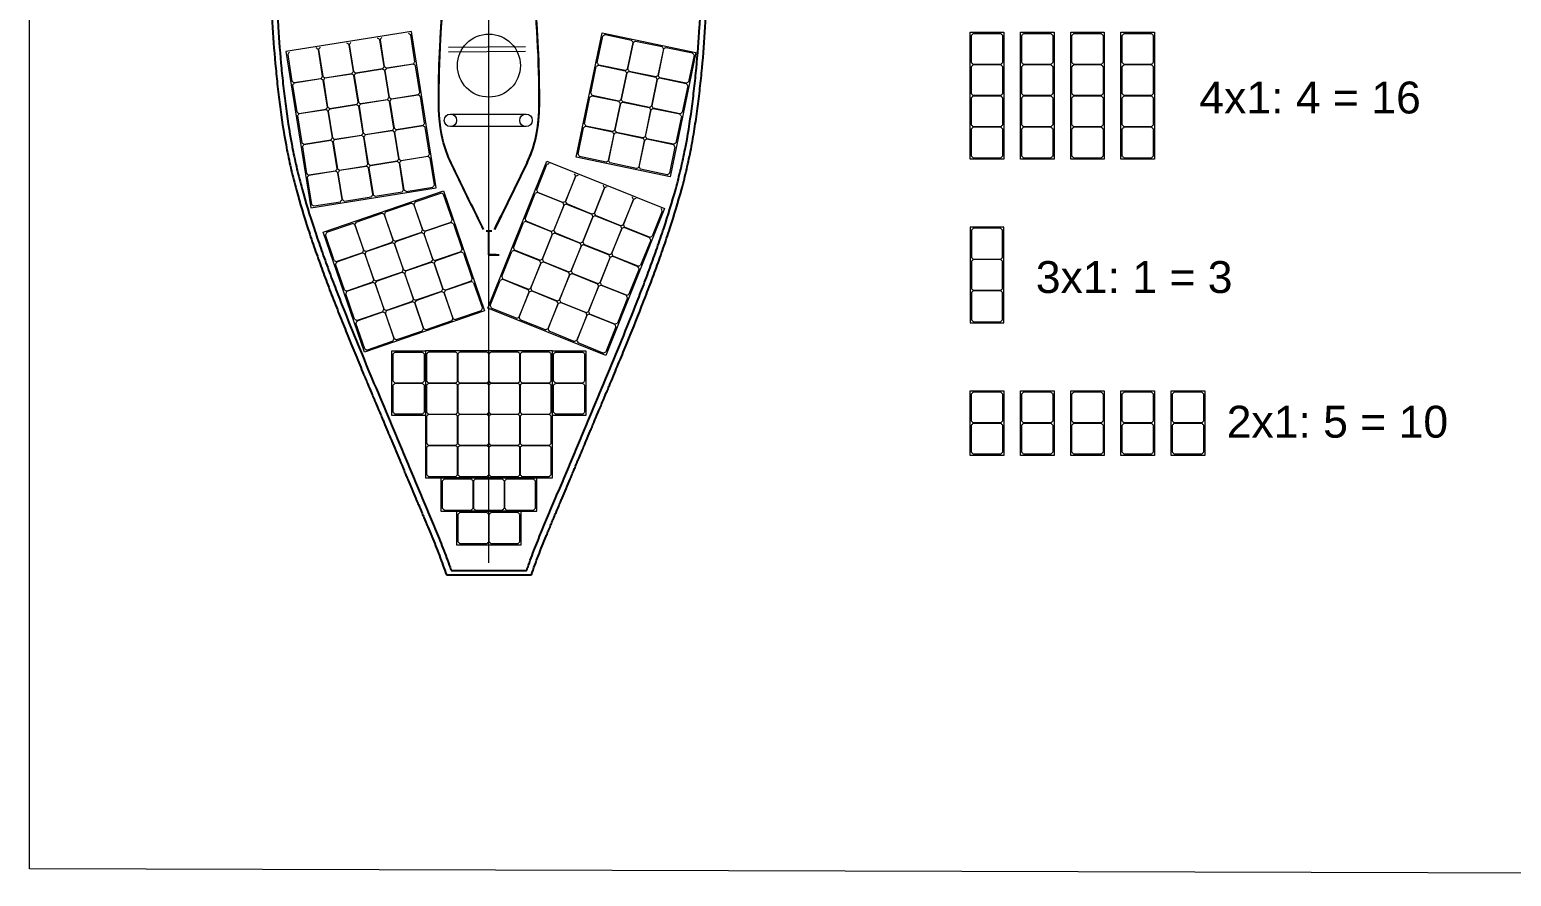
# Model space of a CAD drawing. Header units: inches. Extents: x 9 to 10811, y 5 to 7512.
# Drawn here: x 9 to 5981, y 5 to 3416 of the extents above; entities that cross this region are included whole.
import ezdxf

# ---------------------------------------------------------------- set-up
doc = ezdxf.new("R2010")
doc.units = ezdxf.units.IN
doc.header["$MEASUREMENT"] = 0
doc.layers.add('Cells', color=7, linetype='Continuous')
doc.layers.add('smallPanels', color=40, linetype='Continuous')
doc.layers.add('cockpit', color=1, linetype='Continuous', lineweight=20)
doc.styles.get("Standard").update_dxf_attribs({"font": 'arial.ttf'})

# ---------------------------------------------------------------- blocks, each defined once
blk = doc.blocks.new('*U4')
at = {"layer": 'cockpit', "color": 3, "lineweight": 0}
blk.add_lwpolyline([(-67.5, 255.9), (67.5, 255.9), (67.5, -255.9), (-67.5, -255.9)], close=True, dxfattribs=at)
for points in [[(54.6, 250.9, -0.033627), (62.5, 243), (62.5, 133.8, -0.033627), (54.6, 125.9), (-54.6, 125.9, -0.033627), (-62.5, 133.8), (-62.5, 243, -0.033627), (-54.6, 250.9)], [(54.6, 125.3, -0.033627), (62.5, 117.4), (62.5, 8.2, -0.033627), (54.6, 0.3), (-54.6, 0.3, -0.033627), (-62.5, 8.2), (-62.5, 117.4, -0.033627), (-54.6, 125.3)], [(54.6, -0.3, -0.033627), (62.5, -8.2), (62.5, -117.4, -0.033627), (54.6, -125.3), (-54.6, -125.3, -0.033627), (-62.5, -117.4), (-62.5, -8.2, -0.033627), (-54.6, -0.3)], [(54.6, -125.9, -0.033627), (62.5, -133.8), (62.5, -243, -0.033627), (54.6, -250.9), (-54.6, -250.9, -0.033627), (-62.5, -243), (-62.5, -133.8, -0.033627), (-54.6, -125.9)]]:
    blk.add_lwpolyline(points, format="xyb", close=True, dxfattribs=at)
blk = doc.blocks.new('*U5')
at = {"layer": 'Cells', "color": 0, "linetype": 'ByBlock', "lineweight": -2, "transparency": 16777216}
for p in [(0, 0), (202.5, 0), (405, 0), (607.5, 0)]:
    blk.add_blockref('*U4', p, dxfattribs=at)
blk = doc.blocks.new('*U6')
at = {"layer": 'cockpit', "color": 6, "lineweight": 0}
blk.add_lwpolyline([(67.5, -130.3), (-67.5, -130.3), (-67.5, 130.3), (67.5, 130.3)], close=True, dxfattribs=at)
for points in [[(-54.6, 0.3, -0.033627), (-62.5, 8.2), (-62.5, 117.4, -0.033627), (-54.6, 125.3), (54.6, 125.3, -0.033627), (62.5, 117.4), (62.5, 8.2, -0.033627), (54.6, 0.3)], [(-54.6, -125.3, -0.033627), (-62.5, -117.4), (-62.5, -8.2, -0.033627), (-54.6, -0.3), (54.6, -0.3, -0.033627), (62.5, -8.2), (62.5, -117.4, -0.033627), (54.6, -125.3)]]:
    blk.add_lwpolyline(points, format="xyb", close=True, dxfattribs=at)
blk = doc.blocks.new('*U7')
at = {"layer": 'Cells', "color": 0, "linetype": 'ByBlock', "lineweight": -2, "transparency": 16777216}
for p in [(0, 0), (202.5, 0), (405, 0), (607.5, 0), (810, 0)]:
    blk.add_blockref('*U6', p, dxfattribs=at)

msp = doc.modelspace()

# ---------------------------------------------------------------- linework, layer by layer
at = {"color": 1, "linetype": 'Continuous', "lineweight": 25}
for p, q in [((2014.6, 2881), (1882.7, 2611.2)), ((1871.4, 2604.1), (1848.9, 2604.1)), ((1688.7, 1219.6), (2031.6, 1219.6)), ((1708, 1237.8), (2012.2, 1237.8))]:
    msp.add_line(p, q, dxfattribs=at)
for p, q in [((1860.1, 2509.1), (1860.1, 2604.1)), ((1889.5, 2509.1), (1860.1, 2509.1)), ((1860.1, 2509.1), (1901, 2509.1))]:
    msp.add_line(p, q)
for major_axis, ratio, start_param, end_param in [((0, 1016.4), 0.2, 4.712389, 7.853982), ((0, -355.7), 0.571429, 0.863032, 1.570796)]:
    msp.add_ellipse((1860.1, 3112.3), major_axis=major_axis, ratio=ratio, start_param=start_param, end_param=end_param, dxfattribs=at)
for points, knots in [([(1838.3, 2611.6), (1809.2, 2671), (1780.2, 2730.4), (1722.1, 2849.2), (1690, 2907.6), (1658.4, 3035.9), (1657.2, 3104.8), (1658.8, 3240.1), (1660.9, 3307.7), (1671.8, 3510.4), (1684.3, 3645.5), (1719.1, 3845.6), (1733.2, 3912.1), (1764.5, 4008.7), (1776.5, 4040.7), (1801.6, 4084.7), (1811.1, 4098.9), (1836.1, 4122), (1853.3, 4130), (1886.3, 4122), (1899.4, 4109.4), (1920.3, 4082.8), (1928.6, 4068), (1950.8, 4023), (1962, 3991.1), (1991.1, 3894.9), (2004.3, 3829.7), (2037.2, 3632.9), (2049.3, 3499.8), (2059.6, 3299.9), (2061.6, 3233.2), (2063.1, 3099.8), (2061.5, 3032.1), (2028.8, 2903.6), (1996.8, 2846.4), (1939.4, 2729), (1910.7, 2670.3), (1882, 2611.6)], [0, 0, 0, 0, 0.0625, 0.0625, 0.125, 0.125, 0.1875, 0.1875, 0.25, 0.25, 0.375, 0.375, 0.4375, 0.4375, 0.46875, 0.46875, 0.484375, 0.484375, 0.5, 0.5, 0.515625, 0.515625, 0.53125, 0.53125, 0.5625, 0.5625, 0.625, 0.625, 0.75, 0.75, 0.8125, 0.8125, 0.875, 0.875, 0.9375, 0.9375, 1, 1, 1, 1]), ([(981, 3759.9), (980.2, 3703.4), (980.3, 3648.6), (982.7, 3536.4), (984.9, 3480.1), (991.4, 3370.7), (995.8, 3313.9), (1003.7, 3232), (1006.4, 3205.7), (1011.4, 3162.3), (1013, 3148.3), (1016.4, 3120.8), (1018, 3108.8), (1027.5, 3037.6), (1035.6, 2986.1), (1051.7, 2903.9), (1057.6, 2876.6), (1069.8, 2824.5), (1077.1, 2796.1), (1098, 2718.8), (1115.1, 2663), (1140.3, 2585.7), (1149.6, 2558.1), (1162.9, 2519.8), (1167.5, 2506.8), (1176.8, 2480.6), (1182.1, 2466.1), (1195.4, 2429.6), (1209.4, 2391.8), (1224.6, 2352.1), (1235, 2325.2), (1240.9, 2310.2), (1250.7, 2285.2), (1255.7, 2272.5), (1265.9, 2246.6), (1271.6, 2232.4), (1281.5, 2207.8), (1286.6, 2195.2), (1297.1, 2169.4), (1303, 2154.8), (1312.9, 2130.6), (1318.1, 2118.2), (1328.7, 2092.5), (1334.9, 2077.3), (1344.7, 2053.9), (1352.3, 2035.5), (1360.6, 2015.8), (1366.2, 2002.5), (1369.7, 1993.9), (1376.4, 1978.1), (1383.7, 1960.6), (1393.6, 1937.2), (1398.1, 1926.5), (1401.1, 1919.3), (1403.4, 1913.7), (1407.4, 1904.3), (1413.5, 1889.8), (1423.9, 1865.2), (1428.5, 1854.3), (1432.2, 1845.3), (1434.6, 1839.8), (1435.1, 1838.6), (1442.6, 1820.7), (1447.6, 1808.8), (1455.3, 1790.6), (1457.9, 1784.3), (1463.3, 1771.5), (1466.6, 1763.7), (1473.4, 1747.3), (1479.6, 1732.6), (1490.3, 1707), (1494.8, 1696.2), (1507.1, 1666.7), (1515.8, 1646), (1523.5, 1627.6), (1528.5, 1615.8), (1530.4, 1611.2), (1538.6, 1591.5), (1544.1, 1578.6), (1554.9, 1553), (1560.8, 1539), (1566.6, 1525.3), (1568.5, 1520.8), (1570.6, 1515.9), (1572.1, 1512.5), (1573.5, 1509.1), (1573.8, 1508.5), (1574.5, 1506.7), (1577.2, 1500.3), (1580, 1493.8), (1585.1, 1481.8), (1589.7, 1471), (1593.5, 1462), (1595.8, 1456.5), (1596.4, 1455), (1609.8, 1423.4), (1618.9, 1401.8), (1640.9, 1347.9), (1650.2, 1324.7), (1665.7, 1284.2), (1670, 1272.5), (1679.9, 1245.1), (1684.5, 1232.1), (1688.7, 1219.6)], [0, 0, 0, 0, 0.0625, 0.0625, 0.125, 0.125, 0.1875, 0.1875, 0.21875, 0.21875, 0.234375, 0.234375, 0.25, 0.25, 0.3125, 0.3125, 0.34375, 0.34375, 0.375, 0.375, 0.4375, 0.4375, 0.46875, 0.46875, 0.484375, 0.484375, 0.5, 0.5, 0.53125, 0.546875, 0.546875, 0.5625, 0.5625, 0.578125, 0.578125, 0.59375, 0.59375, 0.609375, 0.609375, 0.625, 0.625, 0.640625, 0.640625, 0.65625, 0.65625, 0.671875, 0.679687, 0.679687, 0.6875, 0.6875, 0.703125, 0.710937, 0.714844, 0.714844, 0.71875, 0.71875, 0.734375, 0.734375, 0.742187, 0.746094, 0.746094, 0.75, 0.75, 0.765625, 0.765625, 0.773437, 0.773437, 0.78125, 0.78125, 0.796875, 0.796875, 0.8125, 0.8125, 0.828125, 0.835937, 0.835937, 0.84375, 0.84375, 0.859375, 0.859375, 0.875, 0.875, 0.878906, 0.880859, 0.880859, 0.882812, 0.882812, 0.886719, 0.886719, 0.890625, 0.890625, 0.898437, 0.902344, 0.902344, 0.90625, 0.90625, 0.9375, 0.9375, 0.96875, 0.96875, 0.984375, 0.984375, 1, 1, 1, 1]), ([(1003.7, 3759.6), (1002.9, 3703.7), (1003.1, 3648), (1004.8, 3564.7), (1005.7, 3537), (1007.9, 3481.7), (1009.3, 3454.1), (1014.2, 3371.3), (1018.5, 3316.3), (1026.5, 3234.1), (1029.4, 3206.8), (1034.1, 3165.8), (1035.7, 3152.1), (1039.1, 3124.9), (1040.8, 3111.2), (1050, 3043.2), (1058.6, 2988.9), (1071.8, 2921.5), (1074.6, 2908.1), (1080.4, 2881.2), (1083.5, 2867.8), (1093, 2827.7), (1099.8, 2801), (1121.7, 2721.1), (1138, 2668.2), (1164.1, 2589.1), (1173, 2562.7), (1191.4, 2510.2), (1200.8, 2483.9), (1215.2, 2444.6), (1220.1, 2431.5), (1229.9, 2405.3), (1234.9, 2392.2), (1249.8, 2353.1), (1259.9, 2327), (1290.6, 2249.1), (1311.5, 2197.4), (1354, 2094.1), (1375.4, 2042.7), (1418.6, 1939.9), (1440.3, 1888.5), (1467.3, 1824.4), (1472.7, 1811.5), (1483.5, 1785.9), (1488.9, 1773), (1505, 1734.5), (1515.7, 1708.8), (1537.2, 1657.5), (1547.9, 1631.8), (1569.5, 1580.5), (1580.3, 1554.9), (1601.9, 1503.7), (1612.8, 1478.1), (1634.4, 1426.9), (1645.1, 1401.3), (1660.8, 1362.7), (1666, 1349.8), (1676.2, 1324), (1681.2, 1311), (1691.1, 1285.1), (1695.9, 1272.1), (1702.9, 1252.5), (1705.2, 1245.9), (1707.7, 1238.8), (1707.9, 1238.3), (1708, 1237.8)], [0, 0, 0, 0, 0.0625, 0.0625, 0.09375, 0.09375, 0.125, 0.125, 0.1875, 0.1875, 0.21875, 0.21875, 0.234375, 0.234375, 0.25, 0.25, 0.3125, 0.3125, 0.328125, 0.328125, 0.34375, 0.34375, 0.375, 0.375, 0.4375, 0.4375, 0.46875, 0.46875, 0.5, 0.5, 0.515625, 0.515625, 0.53125, 0.53125, 0.5625, 0.5625, 0.625, 0.625, 0.6875, 0.6875, 0.75, 0.75, 0.765625, 0.765625, 0.78125, 0.78125, 0.8125, 0.8125, 0.84375, 0.84375, 0.875, 0.875, 0.90625, 0.90625, 0.9375, 0.9375, 0.953125, 0.953125, 0.96875, 0.96875, 0.984375, 0.984375, 0.9921875, 0.9921875, 0.9928172, 0.9928172, 0.9928172, 0.9928172]), ([(2012.2, 1237.8), (2012.4, 1238.3), (2012.6, 1238.8), (2015, 1245.9), (2017.3, 1252.5), (2024.4, 1272.1), (2029.2, 1285.1), (2039, 1311), (2044.1, 1324), (2054.3, 1349.8), (2059.4, 1362.7), (2075.1, 1401.3), (2085.8, 1426.9), (2107.4, 1478.1), (2118.3, 1503.7), (2140, 1554.9), (2150.8, 1580.5), (2172.3, 1631.8), (2183.1, 1657.5), (2204.5, 1708.8), (2215.2, 1734.5), (2231.4, 1773), (2236.8, 1785.9), (2247.5, 1811.5), (2252.9, 1824.4), (2280, 1888.5), (2301.6, 1939.9), (2344.8, 2042.7), (2366.3, 2094.1), (2408.7, 2197.4), (2429.6, 2249.1), (2460.3, 2327), (2470.4, 2353.1), (2485.4, 2392.2), (2490.3, 2405.3), (2500.1, 2431.5), (2505, 2444.6), (2519.4, 2483.9), (2528.9, 2510.2), (2547.2, 2562.7), (2556.2, 2589.1), (2582.2, 2668.2), (2598.5, 2721.1), (2620.4, 2801), (2627.3, 2827.7), (2636.8, 2867.8), (2639.8, 2881.2), (2645.7, 2908.1), (2648.4, 2921.5), (2661.7, 2988.9), (2670.3, 3043.2), (2679.4, 3111.2), (2681.2, 3124.9), (2684.6, 3152.1), (2686.2, 3165.8), (2690.9, 3206.8), (2693.8, 3234.1), (2701.7, 3316.3), (2706.1, 3371.3), (2711, 3454.1), (2712.4, 3481.7), (2714.6, 3537), (2715.4, 3564.7), (2717.2, 3648), (2717.3, 3703.7), (2716.5, 3759.6)], [0.0071828, 0.0071828, 0.0071828, 0.0071828, 0.0078125, 0.0078125, 0.015625, 0.015625, 0.03125, 0.03125, 0.046875, 0.046875, 0.0625, 0.0625, 0.09375, 0.09375, 0.125, 0.125, 0.15625, 0.15625, 0.1875, 0.1875, 0.21875, 0.21875, 0.234375, 0.234375, 0.25, 0.25, 0.3125, 0.3125, 0.375, 0.375, 0.4375, 0.4375, 0.46875, 0.46875, 0.484375, 0.484375, 0.5, 0.5, 0.53125, 0.53125, 0.5625, 0.5625, 0.625, 0.625, 0.65625, 0.65625, 0.671875, 0.671875, 0.6875, 0.6875, 0.75, 0.75, 0.765625, 0.765625, 0.78125, 0.78125, 0.8125, 0.8125, 0.875, 0.875, 0.90625, 0.90625, 0.9375, 0.9375, 1, 1, 1, 1]), ([(2031.6, 1219.6), (2039.9, 1244.6), (2050.4, 1273.2), (2069.3, 1322.6), (2080.7, 1351.1), (2093, 1381.3), (2095.6, 1387.5), (2100.9, 1400.3), (2104, 1408), (2108.9, 1419.5), (2111.4, 1425.6), (2116.8, 1438.4), (2120.2, 1446.4), (2123.8, 1455), (2125.1, 1458.1), (2127.8, 1464.5), (2129.7, 1468.9), (2132.8, 1476.3), (2135.3, 1482.1), (2142.4, 1498.9), (2145.6, 1506.3), (2151, 1519.1), (2152.5, 1522.7), (2160.4, 1541.3), (2165.8, 1554), (2176.6, 1579.6), (2182.6, 1594), (2190.1, 1611.7), (2192.6, 1617.8), (2198, 1630.6), (2201.5, 1638.9), (2206, 1649.6), (2209.7, 1658.5), (2214.6, 1670.2), (2216.8, 1675.5), (2218.3, 1679.1), (2218.6, 1679.8), (2224.8, 1694.7), (2230.5, 1708.4), (2234.2, 1717.2), (2235.2, 1719.5), (2235.7, 1720.7), (2235.2, 1719.5), (2239, 1728.6), (2241.9, 1735.5), (2247.3, 1748.3), (2249.3, 1753.1), (2257.7, 1773.2), (2263.5, 1787), (2270.6, 1804), (2274.4, 1813.1), (2278.6, 1823), (2281.4, 1829.8), (2283.5, 1834.6), (2288.2, 1845.7), (2293.3, 1857.9), (2304.3, 1884.1), (2309.1, 1895.5), (2312.8, 1904.3), (2315, 1909.5), (2315.3, 1910.1), (2323.2, 1928.9), (2332, 1949.8), (2339.8, 1968.3), (2344.7, 1980), (2346.4, 1984), (2355.1, 2004.9), (2360.8, 2018.4), (2371.5, 2044.1), (2375.8, 2054.5), (2387.2, 2081.8), (2392.7, 2095.1), (2403.3, 2120.9), (2407.9, 2132), (2435.5, 2199.5), (2454.9, 2247.6), (2486.2, 2327.7), (2495.9, 2352.9), (2516.3, 2406.6), (2525.3, 2430.8), (2544.9, 2484.6), (2553.8, 2509.7), (2572.5, 2563.5), (2580.8, 2588.2), (2607.6, 2670.5), (2622.6, 2719.9), (2644.8, 2802.1), (2651.2, 2827.7), (2663.9, 2881.9), (2669.7, 2909.4), (2679.8, 2961.5), (2684.8, 2990.6), (2691.1, 3029.6), (2693.1, 3042.9), (2697, 3070), (2699.1, 3085.2), (2704.3, 3123.9), (2707.8, 3152.4), (2714, 3207.5), (2716.8, 3234.2), (2724.8, 3317.6), (2729, 3371.9), (2738.7, 3537.1), (2740.9, 3647.1), (2739.2, 3759.9)], [0, 0, 0, 0, 0.03125, 0.03125, 0.0625, 0.0625, 0.070312, 0.070312, 0.078125, 0.078125, 0.085937, 0.085937, 0.09375, 0.09375, 0.097656, 0.097656, 0.101562, 0.101562, 0.109375, 0.109375, 0.117187, 0.117187, 0.125, 0.125, 0.140625, 0.140625, 0.15625, 0.15625, 0.164062, 0.164062, 0.171875, 0.171875, 0.179687, 0.183594, 0.185547, 0.185547, 0.1875, 0.1875, 0.195312, 0.199219, 0.201172, 0.201172, 0.203125, 0.203125, 0.210937, 0.210937, 0.21875, 0.21875, 0.234375, 0.234375, 0.242187, 0.246094, 0.246094, 0.25, 0.25, 0.265625, 0.265625, 0.273437, 0.277344, 0.277344, 0.28125, 0.28125, 0.296875, 0.304687, 0.304687, 0.3125, 0.3125, 0.328125, 0.328125, 0.34375, 0.34375, 0.359375, 0.359375, 0.375, 0.375, 0.4375, 0.4375, 0.46875, 0.46875, 0.5, 0.5, 0.53125, 0.53125, 0.5625, 0.5625, 0.625, 0.625, 0.65625, 0.65625, 0.6875, 0.6875, 0.71875, 0.71875, 0.734375, 0.734375, 0.75, 0.75, 0.78125, 0.78125, 0.8125, 0.8125, 0.875, 0.875, 1, 1, 1, 1]), ([(1871.4, 2604.9), (1867.6, 2604.9), (1863.9, 2604.9), (1860.1, 2604.9), (1856.4, 2604.9), (1852.6, 2604.9), (1848.9, 2604.9)], [0, 0, 0, 0, 0.01121682, 0.01121682, 0.01121682, 0.02243363, 0.02243363, 0.02243363, 0.02243363])]:
    msp.add_open_spline(points, degree=3, knots=knots, dxfattribs=at)
at = {"layer": 'Cells', "color": 3, "lineweight": 0}
msp.add_line((1860.1, 1268.2), (1860.1, 6268.2), dxfattribs=at)
at = {"layer": 'Cells', "color": 1, "lineweight": 0}
for p, q in [((1697.1, 3346.5), (2007.9, 3348.5)), ((1697.3, 3327.5), (2008, 3329.5)), ((1705, 3075.9), (2009.8, 3075.9)), ((2009.8, 3025.9), (1705, 3025.9))]:
    msp.add_line(p, q, dxfattribs=at)
at = {"layer": 'Cells', "color": 3, "lineweight": 0}
msp.add_lwpolyline([(9.1, 7512.2), (10810.5, 7482.2), (10810.5, 5.1), (9.1, 35.2)], close=True, dxfattribs=at)
at = {"layer": 'Cells', "color": 1, "lineweight": 0}
for centre, radius in [((1860.1, 3271.5), 127), ((1705, 3050.9), 25), ((2009.8, 3050.9), 25)]:
    msp.add_circle(centre, radius, dxfattribs=at)
at = {"layer": 'cockpit', "color": 40, "lineweight": 0, "true_color": 0xf8d731}
msp.add_lwpolyline([(3935.3, 2621.1), (3800.3, 2621.1), (3800.3, 2234.9), (3935.3, 2234.9)], close=True, dxfattribs=at)
for points in [[(3813.2, 2616.1, 0.033627), (3805.3, 2608.2), (3805.3, 2499, 0.033627), (3813.2, 2491.1), (3922.4, 2491.1, 0.033627), (3930.3, 2499), (3930.3, 2608.2, 0.033627), (3922.4, 2616.1)], [(3813.2, 2490.5, 0.033627), (3805.3, 2482.6), (3805.3, 2373.4, 0.033627), (3813.2, 2365.5), (3922.4, 2365.5, 0.033627), (3930.3, 2373.4), (3930.3, 2482.6, 0.033627), (3922.4, 2490.5)], [(3813.2, 2364.9, 0.033627), (3805.3, 2357), (3805.3, 2247.8, 0.033627), (3813.2, 2239.9), (3922.4, 2239.9, 0.033627), (3930.3, 2247.8), (3930.3, 2357, 0.033627), (3922.4, 2364.9)]]:
    msp.add_lwpolyline(points, format="xyb", close=True, dxfattribs=at)
at = {"layer": 'cockpit', "color": 6, "lineweight": 0}
for points in [[(1604.2, 1862), (1469.2, 1862), (1469.2, 2122.6), (1604.2, 2122.6)], [(2251, 1862), (2116, 1862), (2116, 2122.6), (2251, 2122.6)], [(1990.4, 1340.8), (1990.4, 1475.8), (1729.8, 1475.8), (1729.8, 1340.8)]]:
    msp.add_lwpolyline(points, close=True, dxfattribs=at)
for points in [[(1482.1, 1992.6, -0.033627), (1474.2, 2000.4), (1474.2, 2109.7, -0.033627), (1482.1, 2117.6), (1591.3, 2117.6, -0.033627), (1599.2, 2109.7), (1599.2, 2000.4, -0.033627), (1591.3, 1992.6)], [(2128.9, 1992.6, -0.033627), (2121, 2000.4), (2121, 2109.7, -0.033627), (2128.9, 2117.6), (2238.1, 2117.6, -0.033627), (2246, 2109.7), (2246, 2000.4, -0.033627), (2238.1, 1992.6)], [(1482.1, 1867, -0.033627), (1474.2, 1874.8), (1474.2, 1984.1, -0.033627), (1482.1, 1992), (1591.3, 1992, -0.033627), (1599.2, 1984.1), (1599.2, 1874.8, -0.033627), (1591.3, 1867)], [(2128.9, 1867, -0.033627), (2121, 1874.8), (2121, 1984.1, -0.033627), (2128.9, 1992), (2238.1, 1992, -0.033627), (2246, 1984.1), (2246, 1874.8, -0.033627), (2238.1, 1867)], [(1859.8, 1462.9, 0.033627), (1851.9, 1470.8), (1742.7, 1470.8, 0.033627), (1734.8, 1462.9), (1734.8, 1353.6, 0.033627), (1742.7, 1345.8), (1851.9, 1345.8, 0.033627), (1859.8, 1353.6)], [(1985.4, 1462.9, 0.033627), (1977.5, 1470.8), (1868.3, 1470.8, 0.033627), (1860.4, 1462.9), (1860.4, 1353.6, 0.033627), (1868.3, 1345.8), (1977.5, 1345.8, 0.033627), (1985.4, 1353.6)]]:
    msp.add_lwpolyline(points, format="xyb", close=True, dxfattribs=at)
at = {"layer": 'cockpit', "color": 2, "lineweight": 0}
msp.add_lwpolyline([(2053.2, 1475.8), (2053.2, 1610.8), (1667, 1610.8), (1667, 1475.8)], close=True, dxfattribs=at)
for points in [[(1797, 1597.9, 0.033627), (1789.1, 1605.8), (1679.9, 1605.8, 0.033627), (1672, 1597.9), (1672, 1488.6, 0.033627), (1679.9, 1480.8), (1789.1, 1480.8, 0.033627), (1797, 1488.6)], [(1922.6, 1597.9, 0.033627), (1914.7, 1605.8), (1805.5, 1605.8, 0.033627), (1797.6, 1597.9), (1797.6, 1488.6, 0.033627), (1805.5, 1480.8), (1914.7, 1480.8, 0.033627), (1922.6, 1488.6)], [(2048.2, 1597.9, 0.033627), (2040.3, 1605.8), (1931.1, 1605.8, 0.033627), (1923.2, 1597.9), (1923.2, 1488.6, 0.033627), (1931.1, 1480.8), (2040.3, 1480.8, 0.033627), (2048.2, 1488.6)]]:
    msp.add_lwpolyline(points, format="xyb", close=True, dxfattribs=at)
at = {"layer": 'smallPanels', "color": 5, "lineweight": 0}
for p, q in [((1313.9, 3248), (1296.8, 3355.9)), ((1297.4, 3356), (1314.5, 3248.1)), ((1437.9, 3267.7), (1420.8, 3375.6)), ((1421.4, 3375.7), (1438.5, 3267.8)), ((1562, 3287.3), (1544.9, 3395.2)), ((1049.3, 3316.7), (1066.3, 3208.9)), ((1189.8, 3228.4), (1172.7, 3336.3)), ((1173.3, 3336.4), (1190.4, 3228.5)), ((1199.4, 3221.9), (1307.3, 3239)), ((1307.4, 3238.4), (1199.5, 3221.3)), ((1333.5, 3124), (1316.4, 3231.9)), ((1317, 3232), (1334.1, 3124.1)), ((1323.5, 3241.6), (1431.4, 3258.7)), ((1431.5, 3258.1), (1323.6, 3241)), ((1457.6, 3143.6), (1440.5, 3251.5)), ((1441.1, 3251.6), (1458.1, 3143.7)), ((1447.5, 3261.2), (1555.4, 3278.3)), ((1555.5, 3277.7), (1447.6, 3260.6)), ((1581.6, 3163.3), (1564.5, 3271.1)), ((1068.9, 3192.7), (1086, 3084.8)), ((1075.4, 3202.3), (1183.2, 3219.4)), ((1183.3, 3218.8), (1075.5, 3201.7)), ((1209.4, 3104.3), (1192.4, 3212.2)), ((1193, 3212.3), (1210, 3104.4)), ((1219.1, 3097.9), (1326.9, 3115)), ((1327, 3114.4), (1219.1, 3097.3)), ((1353.1, 2999.9), (1336.1, 3107.8)), ((1336.6, 3107.9), (1353.7, 3000)), ((1343.1, 3117.5), (1451, 3134.6)), ((1451.1, 3134), (1343.2, 3116.9)), ((1477.2, 3019.6), (1460.1, 3127.5)), ((1460.7, 3127.5), (1477.8, 3019.7)), ((1467.2, 3137.2), (1575.1, 3154.2)), ((1575.1, 3153.6), (1467.3, 3136.6)), ((1601.2, 3039.2), (1584.2, 3147.1)), ((1088.5, 3068.6), (1105.6, 2960.7)), ((1095, 3078.2), (1202.9, 3095.3)), ((1203, 3094.7), (1095.1, 3077.7)), ((1229.1, 2980.3), (1212, 3088.2)), ((1212.6, 3088.3), (1229.7, 2980.4)), ((1238.7, 2973.8), (1346.6, 2990.9)), ((1346.7, 2990.3), (1238.8, 2973.2)), ((1362.7, 2993.5), (1470.6, 3010.5)), ((1470.7, 3010), (1362.8, 2992.9)), ((1496.8, 2895.5), (1479.7, 3003.4)), ((1480.3, 3003.5), (1497.4, 2895.6)), ((1486.8, 3013.1), (1594.7, 3030.2)), ((1594.8, 3029.6), (1486.9, 3012.5)), ((1620.9, 2915.1), (1603.8, 3023)), ((1108.2, 2944.6), (1125.3, 2836.7)), ((1114.6, 2954.2), (1222.5, 2971.3)), ((1222.6, 2970.7), (1114.7, 2953.6)), ((1248.7, 2856.2), (1231.6, 2964.1)), ((1232.2, 2964.2), (1249.3, 2856.3)), ((1372.8, 2875.9), (1355.7, 2983.8)), ((1356.3, 2983.9), (1373.4, 2876)), ((1258.3, 2849.8), (1366.2, 2866.9)), ((1382.4, 2869.4), (1490.3, 2886.5)), ((1490.4, 2885.9), (1382.5, 2868.8)), ((1516.5, 2771.5), (1499.4, 2879.3)), ((1500, 2879.4), (1517.1, 2771.5)), ((1506.4, 2889), (1614.3, 2906.1)), ((1614.4, 2905.5), (1506.5, 2888.5)), ((1640.5, 2791.1), (1623.4, 2899)), ((2052.7, 2771.1), (2093.4, 2872.5)), ((1127.8, 2820.5), (1144.9, 2712.6)), ((1134.3, 2830.1), (1242.2, 2847.2)), ((1242.3, 2846.6), (1134.4, 2829.5)), ((1268.4, 2732.2), (1251.3, 2840.1)), ((1251.9, 2840.2), (1268.9, 2732.3)), ((1366.3, 2866.3), (1258.4, 2849.2)), ((1392.4, 2751.8), (1375.3, 2859.7)), ((1375.9, 2859.8), (1393, 2751.9)), ((2209.4, 2825.9), (2168.6, 2724.5)), ((2169.2, 2724.3), (2209.9, 2825.7)), ((1402, 2745.4), (1509.9, 2762.4)), ((1526.1, 2765), (1634, 2782.1)), ((2005.8, 2654.6), (2046.6, 2755.9)), ((2056.8, 2760.3), (2158.2, 2719.6)), ((2158.4, 2720.2), (2057, 2760.9)), ((2325.9, 2779.1), (2285.2, 2677.7)), ((2285.8, 2677.5), (2326.5, 2778.9)), ((1153.9, 2706.1), (1261.8, 2723.2)), ((1278, 2725.7), (1385.9, 2742.8)), ((2162.5, 2709.3), (2121.8, 2608)), ((2122.4, 2607.8), (2163.1, 2709.1)), ((2173.4, 2713.5), (2274.7, 2672.8)), ((2274.9, 2673.3), (2173.6, 2714.1)), ((2442.5, 2732.3), (2401.7, 2630.9)), ((2402.3, 2630.7), (2443, 2732)), ((1959, 2538), (1999.7, 2639.4)), ((2010, 2643.8), (2111.4, 2603)), ((2111.6, 2603.6), (2010.2, 2644.3)), ((2279.1, 2662.5), (2238.4, 2561.2)), ((2238.9, 2560.9), (2279.7, 2662.3)), ((2289.9, 2666.7), (2391.3, 2626)), ((2391.5, 2626.5), (2290.1, 2667.2)), ((2559, 2685.5), (2518.3, 2584.1)), ((2115.7, 2592.8), (2075, 2491.4)), ((2075.6, 2491.2), (2116.3, 2592.6)), ((2126.5, 2596.9), (2227.9, 2556.2)), ((2228.1, 2556.8), (2126.8, 2597.5)), ((2395.6, 2615.7), (2354.9, 2514.4)), ((2355.5, 2514.1), (2396.2, 2615.5)), ((2406.5, 2619.9), (2507.8, 2579.2)), ((2508, 2579.7), (2406.7, 2620.4)), ((2512.2, 2568.9), (2471.5, 2467.5)), ((1912.2, 2421.5), (1952.9, 2522.8)), ((1963.2, 2527.2), (2064.5, 2486.5)), ((2064.8, 2487.1), (1963.4, 2527.8)), ((2232.3, 2546), (2191.6, 2444.6)), ((2192.1, 2444.4), (2232.8, 2545.8)), ((2243.1, 2550.1), (2344.5, 2509.4)), ((2344.7, 2510), (2243.3, 2550.7)), ((2068.9, 2476.2), (2028.2, 2374.9)), ((2028.8, 2374.7), (2069.5, 2476)), ((2079.7, 2480.4), (2181.1, 2439.7)), ((2181.3, 2440.2), (2080, 2481)), ((2348.8, 2499.2), (2308.1, 2397.8)), ((2308.7, 2397.6), (2349.4, 2498.9)), ((2359.7, 2503.3), (2461, 2462.6)), ((2461.2, 2463.2), (2359.9, 2503.9)), ((2465.4, 2452.4), (2424.7, 2351)), ((1865.4, 2304.9), (1906.1, 2406.3)), ((1916.4, 2410.7), (2017.7, 2369.9)), ((2018, 2370.5), (1916.6, 2411.2)), ((2185.5, 2429.4), (2144.8, 2328.1)), ((2145.3, 2327.8), (2186, 2429.2)), ((2196.3, 2433.6), (2297.6, 2392.9)), ((2297.9, 2393.4), (2196.5, 2434.1)), ((2022.1, 2359.7), (1981.4, 2258.3)), ((1982, 2258.1), (2022.7, 2359.5)), ((2032.9, 2363.8), (2134.3, 2323.1)), ((2134.5, 2323.7), (2033.1, 2364.4)), ((2302, 2382.6), (2261.3, 2281.3)), ((2261.9, 2281), (2302.6, 2382.4)), ((2312.8, 2386.8), (2414.2, 2346.1)), ((2414.4, 2346.6), (2313.1, 2387.3)), ((2418.6, 2335.8), (2377.9, 2234.4)), ((1971.1, 2254), (1869.8, 2294.7)), ((2138.7, 2312.9), (2098, 2211.5)), ((2098.5, 2211.3), (2139.2, 2312.7)), ((2149.5, 2317), (2250.8, 2276.3)), ((2251.1, 2276.9), (2149.7, 2317.6)), ((2266, 2270.2), (2367.4, 2229.5)), ((2367.6, 2230.1), (2266.3, 2270.8)), ((2087.7, 2207.1), (1986.3, 2247.9)), ((2255.2, 2266.1), (2214.5, 2164.7)), ((2215.1, 2164.5), (2255.8, 2265.8)), ((2371.8, 2219.3), (2331.1, 2117.9)), ((2204.2, 2160.3), (2102.9, 2201)), ((2320.8, 2113.5), (2219.4, 2154.2))]:
    msp.add_line(p, q, dxfattribs=at)
at = {"layer": 'smallPanels', "color": 4, "lineweight": 0}
for p, q in [((2296.5, 3283.3), (2318.8, 3390.2)), ((2328.1, 3396.3), (2435, 3374)), ((2441.1, 3364.7), (2418.8, 3257.8)), ((2419.4, 3257.6), (2441.7, 3364.6)), ((2451.1, 3370.7), (2558, 3348.4)), ((2574, 3345), (2680.9, 3322.7)), ((2564.1, 3339), (2541.8, 3232.1)), ((2542.4, 3232), (2564.7, 3338.9)), ((2687.1, 3313.4), (2664.7, 3206.5)), ((2270.8, 3160.3), (2293.1, 3267.3)), ((2302.5, 3273.4), (2409.4, 3251.1)), ((2409.5, 3251.7), (2302.6, 3274)), ((2415.5, 3241.7), (2393.2, 3134.8)), ((2393.8, 3134.7), (2416.1, 3241.6)), ((2425.4, 3247.7), (2532.3, 3225.4)), ((2532.5, 3226), (2425.5, 3248.3)), ((2538.5, 3216.1), (2516.2, 3109.2)), ((2516.7, 3109), (2539, 3216)), ((2548.4, 3222.1), (2655.3, 3199.8)), ((2655.4, 3200.4), (2548.5, 3222.7)), ((2661.4, 3190.5), (2639.1, 3083.5)), ((2245.2, 3037.4), (2267.5, 3144.3)), ((2276.8, 3150.4), (2383.7, 3128.1)), ((2383.9, 3128.7), (2276.9, 3151)), ((2389.9, 3118.8), (2367.6, 3011.9)), ((2368.1, 3011.7), (2390.4, 3118.7)), ((2399.8, 3124.8), (2506.7, 3102.5)), ((2506.8, 3103.1), (2399.9, 3125.4)), ((2512.8, 3093.1), (2490.5, 2986.2)), ((2491.1, 2986.1), (2513.4, 3093)), ((2522.7, 3099.1), (2629.7, 3076.8)), ((2629.8, 3077.4), (2522.8, 3099.7)), ((2635.8, 3067.5), (2613.5, 2960.6)), ((2219.5, 2914.4), (2241.8, 3021.4)), ((2251.2, 3027.5), (2358.1, 3005.2)), ((2358.2, 3005.7), (2251.3, 3028.1)), ((2364.2, 2995.8), (2341.9, 2888.9)), ((2342.5, 2888.8), (2364.8, 2995.7)), ((2374.1, 3001.8), (2481.1, 2979.5)), ((2481.2, 2980.1), (2374.2, 3002.4)), ((2487.2, 2970.2), (2464.9, 2863.3)), ((2465.4, 2863.1), (2487.8, 2970.1)), ((2497.1, 2976.2), (2604, 2953.9)), ((2604.1, 2954.5), (2497.2, 2976.8)), ((2610.1, 2944.5), (2587.8, 2837.6)), ((2332.6, 2882.8), (2225.6, 2905.1)), ((2455.5, 2857.1), (2348.6, 2879.5)), ((2578.5, 2831.5), (2471.6, 2853.8))]:
    msp.add_line(p, q, dxfattribs=at)
at = {"layer": 'smallPanels', "color": 11, "lineweight": 0, "true_color": 0xf27172}
for p, q in [((1562.7, 2722.8), (1666, 2758.3)), ((1676, 2753.4), (1711.5, 2650.1)), ((1443.9, 2681.9), (1547.2, 2717.4)), ((1557.2, 2712.5), (1592.8, 2609.2)), ((1593.3, 2609.4), (1557.8, 2712.7)), ((1206.4, 2600.3), (1309.7, 2635.8)), ((1319.7, 2630.9), (1355.2, 2527.6)), ((1355.8, 2527.8), (1320.3, 2631.1)), ((1325.2, 2641.1), (1428.4, 2676.6)), ((1438.5, 2671.7), (1474, 2568.4)), ((1474.6, 2568.6), (1439, 2671.9)), ((1706.6, 2640.1), (1603.3, 2604.5)), ((1603.5, 2604), (1706.8, 2639.5)), ((1716.9, 2634.6), (1752.4, 2531.3)), ((1237, 2486.9), (1201.5, 2590.2)), ((1587.9, 2599.2), (1484.6, 2563.7)), ((1484.8, 2563.1), (1588.1, 2598.7)), ((1598.1, 2593.8), (1633.6, 2490.5)), ((1634.2, 2490.7), (1598.6, 2594)), ((1350.3, 2517.6), (1247, 2482)), ((1247.2, 2481.5), (1350.5, 2517)), ((1360.5, 2512.1), (1396, 2408.8)), ((1396.6, 2409), (1361.1, 2512.3)), ((1469.1, 2558.4), (1365.8, 2522.9)), ((1366, 2522.3), (1469.3, 2557.8)), ((1479.3, 2552.9), (1514.8, 2449.6)), ((1515.4, 2449.8), (1479.9, 2553.1)), ((1747.5, 2521.3), (1644.2, 2485.8)), ((1644.4, 2485.2), (1747.7, 2520.7)), ((1757.7, 2515.8), (1793.2, 2412.5)), ((1277.8, 2368.2), (1242.3, 2471.5)), ((1628.7, 2480.4), (1525.4, 2444.9)), ((1525.6, 2444.4), (1628.9, 2479.9)), ((1638.9, 2475), (1674.4, 2371.7)), ((1675, 2371.9), (1639.5, 2475.2)), ((1391.1, 2398.8), (1287.9, 2363.3)), ((1288.1, 2362.7), (1391.3, 2398.2)), ((1401.4, 2393.3), (1436.9, 2290)), ((1437.4, 2290.2), (1401.9, 2393.5)), ((1509.9, 2439.6), (1406.6, 2404.1)), ((1406.8, 2403.5), (1510.1, 2439)), ((1520.1, 2434.2), (1555.7, 2330.9)), ((1556.2, 2331.1), (1520.7, 2434.3)), ((1788.3, 2402.5), (1685, 2367)), ((1685.2, 2366.4), (1788.5, 2401.9)), ((1798.5, 2397), (1834, 2293.8)), ((1318.7, 2249.4), (1283.2, 2352.7)), ((1669.5, 2361.7), (1566.2, 2326.2)), ((1566.4, 2325.6), (1669.7, 2361.1)), ((1679.8, 2356.2), (1715.3, 2252.9)), ((1715.8, 2253.1), (1680.3, 2356.4)), ((1432, 2280), (1328.7, 2244.5)), ((1328.9, 2243.9), (1432.2, 2279.4)), ((1442.2, 2274.5), (1477.7, 2171.2)), ((1478.3, 2171.4), (1442.8, 2274.7)), ((1550.8, 2320.8), (1447.5, 2285.3)), ((1447.7, 2284.8), (1551, 2320.3)), ((1561, 2315.4), (1596.5, 2212.1)), ((1597.1, 2212.3), (1561.5, 2315.6)), ((1829.2, 2283.7), (1725.9, 2248.2)), ((1359.5, 2130.6), (1324, 2233.9)), ((1710.4, 2242.9), (1607.1, 2207.4)), ((1472.8, 2161.2), (1369.5, 2125.7)), ((1591.6, 2202.1), (1488.3, 2166.5)), ((1609.2, 2109.7), (1609.2, 2000.4)), ((1726.3, 2117.6), (1617.1, 2117.6)), ((1734.2, 2000.4), (1734.2, 2109.7)), ((1734.8, 2109.7), (1734.8, 2000.4)), ((1851.9, 2117.6), (1742.7, 2117.6)), ((1859.8, 2000.4), (1859.8, 2109.7)), ((1860.4, 2109.7), (1860.4, 2000.4)), ((1977.5, 2117.6), (1868.3, 2117.6)), ((1985.4, 2000.4), (1985.4, 2109.7)), ((1986, 2109.7), (1986, 2000.4)), ((2103.1, 2117.6), (1993.9, 2117.6)), ((2111, 2000.4), (2111, 2109.7)), ((1609.2, 1984.1), (1609.2, 1874.8)), ((1617.1, 1992.6), (1726.3, 1992.6)), ((1726.3, 1992), (1617.1, 1992)), ((1734.2, 1874.8), (1734.2, 1984.1)), ((1734.8, 1984.1), (1734.8, 1874.8)), ((1742.7, 1992.6), (1851.9, 1992.6)), ((1851.9, 1992), (1742.7, 1992)), ((1859.8, 1874.8), (1859.8, 1984.1)), ((1860.4, 1984.1), (1860.4, 1874.8)), ((1868.3, 1992.6), (1977.5, 1992.6)), ((1977.5, 1992), (1868.3, 1992)), ((1985.4, 1874.8), (1985.4, 1984.1)), ((1986, 1984.1), (1986, 1874.8)), ((1993.9, 1992.6), (2103.1, 1992.6)), ((2103.1, 1992), (1993.9, 1992)), ((2111, 1874.8), (2111, 1984.1)), ((1609.2, 1858.5), (1609.2, 1749.2)), ((1617.1, 1867), (1726.3, 1867)), ((1726.3, 1866.4), (1617.1, 1866.4)), ((1734.2, 1749.2), (1734.2, 1858.5)), ((1734.8, 1858.5), (1734.8, 1749.2)), ((1742.7, 1867), (1851.9, 1867)), ((1851.9, 1866.4), (1742.7, 1866.4)), ((1859.8, 1749.2), (1859.8, 1858.5)), ((1860.4, 1858.5), (1860.4, 1749.2)), ((1868.3, 1867), (1977.5, 1867)), ((1977.5, 1866.4), (1868.3, 1866.4)), ((1985.4, 1749.2), (1985.4, 1858.5)), ((1986, 1858.5), (1986, 1749.2)), ((1993.9, 1867), (2103.1, 1867)), ((2103.1, 1866.4), (1993.9, 1866.4)), ((2111, 1749.2), (2111, 1858.5)), ((1609.2, 1732.9), (1609.2, 1623.6)), ((1617.1, 1741.4), (1726.3, 1741.4)), ((1726.3, 1740.8), (1617.1, 1740.8)), ((1734.2, 1623.6), (1734.2, 1732.9)), ((1734.8, 1732.9), (1734.8, 1623.6)), ((1742.7, 1741.4), (1851.9, 1741.4)), ((1851.9, 1740.8), (1742.7, 1740.8)), ((1859.8, 1623.6), (1859.8, 1732.9)), ((1860.4, 1732.9), (1860.4, 1623.6)), ((1868.3, 1741.4), (1977.5, 1741.4)), ((1977.5, 1740.8), (1868.3, 1740.8)), ((1985.4, 1623.6), (1985.4, 1732.9)), ((1986, 1732.9), (1986, 1623.6)), ((1993.9, 1741.4), (2103.1, 1741.4)), ((2103.1, 1740.8), (1993.9, 1740.8)), ((2111, 1623.6), (2111, 1732.9)), ((1617.1, 1615.8), (1726.3, 1615.8)), ((1742.7, 1615.8), (1851.9, 1615.8)), ((1868.3, 1615.8), (1977.5, 1615.8)), ((1993.9, 1615.8), (2103.1, 1615.8))]:
    msp.add_line(p, q, dxfattribs=at)
at = {"layer": 'smallPanels', "color": 5, "lineweight": 0}
for points in [[(1142, 2699.1), (1647.5, 2779.1), (1547.8, 3408.7), (1042.3, 3328.7)], [(2330.9, 2104.1), (1856, 2294.8), (2093.5, 2886.3), (2568.5, 2695.6)]]:
    msp.add_lwpolyline(points, close=True, dxfattribs=at)
at = {"layer": 'smallPanels', "color": 4, "lineweight": 0}
msp.add_lwpolyline([(2590.1, 2824), (2212, 2902.8), (2316.5, 3403.9), (2694.6, 3325)], close=True, dxfattribs=at)
at = {"layer": 'smallPanels', "color": 11, "lineweight": 0, "true_color": 0xf27172}
for points in [[(1192.6, 2600.8), (1676.6, 2767.2), (1843, 2283.2), (1359, 2116.8)], [(1604.2, 1610.8), (2116, 1610.8), (2116, 2122.6), (1604.2, 2122.6)]]:
    msp.add_lwpolyline(points, close=True, dxfattribs=at)
at = {"layer": 'smallPanels', "color": 5, "lineweight": 0}
for centre, start, end in [((1243.6, 3292.2), 140.14282, 147.84676), ((1243.6, 3292.2), 50.14282, 57.84676), ((1367.6, 3311.8), 140.14282, 147.84676), ((1367.6, 3311.8), 50.14282, 57.84676), ((1491.7, 3331.5), 140.14282, 147.84676), ((1491.7, 3331.5), 50.14282, 57.84676), ((1119.5, 3272.6), 140.14282, 147.84676), ((1119.5, 3272.6), 50.14282, 57.84676), ((1491.7, 3331.5), 320.14282, 327.84676), ((1119.5, 3272.6), 320.14282, 327.84676), ((1243.6, 3292.2), 230.14282, 237.84676), ((1243.6, 3292.2), 320.14282, 327.84676), ((1263.2, 3168.2), 50.14282, 57.84676), ((1367.6, 3311.8), 230.14282, 237.84676), ((1387.3, 3187.8), 140.14282, 147.84676), ((1367.6, 3311.8), 320.14282, 327.84676), ((1387.3, 3187.8), 50.14282, 57.84676), ((1491.7, 3331.5), 230.14282, 237.84676), ((1511.3, 3207.4), 140.14282, 147.84676), ((1511.3, 3207.4), 50.14282, 57.84676), ((1119.5, 3272.6), 230.14282, 237.84676), ((1139.2, 3148.5), 140.14282, 147.84676), ((1139.2, 3148.5), 50.14282, 57.84676), ((1263.2, 3168.2), 140.14282, 147.84676), ((1263.2, 3168.2), 320.14282, 327.84676), ((1282.9, 3044.1), 50.14282, 57.84676), ((1387.3, 3187.8), 230.14282, 237.84676), ((1406.9, 3063.7), 140.14282, 147.84676), ((1387.3, 3187.8), 320.14282, 327.84676), ((1406.9, 3063.7), 50.14282, 57.84676), ((1511.3, 3207.4), 230.14282, 237.84676), ((1531, 3083.4), 140.14282, 147.84676), ((1511.3, 3207.4), 320.14282, 327.84676), ((1531, 3083.4), 50.14282, 57.84676), ((1139.2, 3148.5), 230.14282, 237.84676), ((1158.8, 3024.5), 140.14282, 147.84676), ((1139.2, 3148.5), 320.14282, 327.84676), ((1158.8, 3024.5), 50.14282, 57.84676), ((1263.2, 3168.2), 230.14282, 237.84676), ((1282.9, 3044.1), 140.14282, 147.84676), ((1282.9, 3044.1), 320.14282, 327.84676), ((1302.5, 2920), 50.14282, 57.84676), ((1406.9, 3063.7), 230.14282, 237.84676), ((1426.6, 2939.7), 140.14282, 147.84676), ((1406.9, 3063.7), 320.14282, 327.84676), ((1426.6, 2939.7), 50.14282, 57.84676), ((1531, 3083.4), 230.14282, 237.84676), ((1550.6, 2959.3), 140.14282, 147.84676), ((1531, 3083.4), 320.14282, 327.84676), ((1550.6, 2959.3), 50.14282, 57.84676), ((1158.8, 3024.5), 230.14282, 237.84676), ((1178.4, 2900.4), 140.14282, 147.84676), ((1158.8, 3024.5), 320.14282, 327.84676), ((1178.4, 2900.4), 50.14282, 57.84676), ((1282.9, 3044.1), 230.14282, 237.84676), ((1302.5, 2920), 140.14282, 147.84676), ((1302.5, 2920), 320.14282, 327.84676), ((1426.6, 2939.7), 230.14282, 237.84676), ((1446.2, 2815.6), 140.14282, 147.84676), ((1426.6, 2939.7), 320.14282, 327.84676), ((1446.2, 2815.6), 50.14282, 57.84676), ((1550.6, 2959.3), 230.14282, 237.84676), ((1570.2, 2835.3), 140.14282, 147.84676), ((1550.6, 2959.3), 320.14282, 327.84676), ((1570.2, 2835.3), 50.14282, 57.84676), ((2131, 2798.5), 109.26583, 116.96976), ((1178.4, 2900.4), 230.14282, 237.84676), ((1198.1, 2776.4), 140.14282, 147.84676), ((1178.4, 2900.4), 320.14282, 327.84676), ((1198.1, 2776.4), 50.14282, 57.84676), ((1302.5, 2920), 230.14282, 237.84676), ((1322.1, 2796), 140.14282, 147.84676), ((1322.1, 2796), 50.14282, 57.84676), ((2131, 2798.5), 19.26583, 26.96976), ((2247.6, 2751.7), 109.26583, 116.96976), ((1322.1, 2796), 320.14282, 327.84676), ((1446.2, 2815.6), 230.14282, 237.84676), ((1446.2, 2815.6), 320.14282, 327.84676), ((1570.2, 2835.3), 230.14282, 237.84676), ((1570.2, 2835.3), 320.14282, 327.84676), ((2084.2, 2682), 109.26583, 116.96976), ((2131, 2798.5), 199.26583, 206.96976), ((2247.6, 2751.7), 19.26583, 26.96976), ((2364.1, 2704.9), 109.26583, 116.96976), ((1198.1, 2776.4), 230.14282, 237.84676), ((1198.1, 2776.4), 320.14282, 327.84676), ((1322.1, 2796), 230.14282, 237.84676), ((2084.2, 2682), 19.26583, 26.96976), ((2131, 2798.5), 289.26583, 296.96976), ((2200.7, 2635.1), 109.26583, 116.96976), ((2247.6, 2751.7), 199.26583, 206.96976), ((2364.1, 2704.9), 19.26583, 26.96976), ((2480.7, 2658.1), 109.26583, 116.96976), ((2480.7, 2658.1), 19.26583, 26.96976), ((2037.4, 2565.4), 109.26583, 116.96976), ((2084.2, 2682), 199.26583, 206.96976), ((2200.7, 2635.1), 19.26583, 26.96976), ((2247.6, 2751.7), 289.26583, 296.96976), ((2317.3, 2588.3), 109.26583, 116.96976), ((2364.1, 2704.9), 199.26583, 206.96976), ((2364.1, 2704.9), 289.26583, 296.96976), ((2480.7, 2658.1), 199.26583, 206.96976), ((2037.4, 2565.4), 19.26583, 26.96976), ((2084.2, 2682), 289.26583, 296.96976), ((2153.9, 2518.6), 109.26583, 116.96976), ((2200.7, 2635.1), 199.26583, 206.96976), ((2317.3, 2588.3), 19.26583, 26.96976), ((2433.8, 2541.5), 109.26583, 116.96976), ((2433.8, 2541.5), 19.26583, 26.96976), ((2480.7, 2658.1), 289.26583, 296.96976), ((1990.6, 2448.9), 109.26583, 116.96976), ((2037.4, 2565.4), 199.26583, 206.96976), ((2153.9, 2518.6), 19.26583, 26.96976), ((2200.7, 2635.1), 289.26583, 296.96976), ((2270.5, 2471.8), 109.26583, 116.96976), ((2317.3, 2588.3), 199.26583, 206.96976), ((2270.5, 2471.8), 19.26583, 26.96976), ((2317.3, 2588.3), 289.26583, 296.96976), ((2433.8, 2541.5), 199.26583, 206.96976), ((1990.6, 2448.9), 19.26583, 26.96976), ((2037.4, 2565.4), 289.26583, 296.96976), ((2107.1, 2402), 109.26583, 116.96976), ((2153.9, 2518.6), 199.26583, 206.96976), ((2387, 2425), 109.26583, 116.96976), ((2387, 2425), 19.26583, 26.96976), ((2433.8, 2541.5), 289.26583, 296.96976), ((1943.8, 2332.3), 109.26583, 116.96976), ((1990.6, 2448.9), 199.26583, 206.96976), ((2107.1, 2402), 19.26583, 26.96976), ((2153.9, 2518.6), 289.26583, 296.96976), ((2223.7, 2355.2), 109.26583, 116.96976), ((2270.5, 2471.8), 199.26583, 206.96976), ((2223.7, 2355.2), 19.26583, 26.96976), ((2270.5, 2471.8), 289.26583, 296.96976), ((2387, 2425), 199.26583, 206.96976), ((1943.8, 2332.3), 19.26583, 26.96976), ((1990.6, 2448.9), 289.26583, 296.96976), ((2060.3, 2285.5), 109.26583, 116.96976), ((2107.1, 2402), 199.26583, 206.96976), ((2340.2, 2308.4), 109.26583, 116.96976), ((2340.2, 2308.4), 19.26583, 26.96976), ((2387, 2425), 289.26583, 296.96976), ((1943.8, 2332.3), 199.26583, 206.96976), ((2060.3, 2285.5), 19.26583, 26.96976), ((2107.1, 2402), 289.26583, 296.96976), ((2176.9, 2238.7), 109.26583, 116.96976), ((2223.7, 2355.2), 199.26583, 206.96976), ((2176.9, 2238.7), 19.26583, 26.96976), ((2223.7, 2355.2), 289.26583, 296.96976), ((2293.4, 2191.9), 109.26583, 116.96976), ((2340.2, 2308.4), 199.26583, 206.96976), ((1943.8, 2332.3), 289.26583, 296.96976), ((2060.3, 2285.5), 199.26583, 206.96976), ((2060.3, 2285.5), 289.26583, 296.96976), ((2176.9, 2238.7), 199.26583, 206.96976), ((2293.4, 2191.9), 19.26583, 26.96976), ((2340.2, 2308.4), 289.26583, 296.96976), ((2176.9, 2238.7), 289.26583, 296.96976), ((2293.4, 2191.9), 199.26583, 206.96976), ((2293.4, 2191.9), 289.26583, 296.96976)]:
    msp.add_arc(centre, 83, start, end, dxfattribs=at)
at = {"layer": 'smallPanels', "color": 4, "lineweight": 0}
for centre, start, end in [((2368.8, 3324), 119.36659, 127.07053), ((2368.8, 3324), 29.36659, 37.07053), ((2491.8, 3298.3), 119.36659, 127.07053), ((2491.8, 3298.3), 29.36659, 37.07053), ((2614.7, 3272.7), 119.36659, 127.07053), ((2614.7, 3272.7), 29.36659, 37.07053), ((2343.2, 3201), 119.36659, 127.07053), ((2368.8, 3324), 209.36659, 217.07053), ((2343.2, 3201), 29.36659, 37.07053), ((2368.8, 3324), 299.36659, 307.07053), ((2466.1, 3175.4), 119.36659, 127.07053), ((2491.8, 3298.3), 209.36659, 217.07053), ((2466.1, 3175.4), 29.36659, 37.07053), ((2491.8, 3298.3), 299.36659, 307.07053), ((2614.7, 3272.7), 209.36659, 217.07053), ((2589.1, 3149.7), 119.36659, 127.07053), ((2589.1, 3149.7), 29.36659, 37.07053), ((2614.7, 3272.7), 299.36659, 307.07053), ((2317.5, 3078.1), 119.36659, 127.07053), ((2343.2, 3201), 209.36659, 217.07053), ((2317.5, 3078.1), 29.36659, 37.07053), ((2343.2, 3201), 299.36659, 307.07053), ((2440.5, 3052.4), 119.36659, 127.07053), ((2466.1, 3175.4), 209.36659, 217.07053), ((2466.1, 3175.4), 299.36659, 307.07053), ((2589.1, 3149.7), 209.36659, 217.07053), ((2440.5, 3052.4), 29.36659, 37.07053), ((2563.4, 3026.8), 119.36659, 127.07053), ((2563.4, 3026.8), 29.36659, 37.07053), ((2589.1, 3149.7), 299.36659, 307.07053), ((2291.9, 2955.1), 119.36659, 127.07053), ((2317.5, 3078.1), 209.36659, 217.07053), ((2291.9, 2955.1), 29.36659, 37.07053), ((2317.5, 3078.1), 299.36659, 307.07053), ((2414.8, 2929.5), 119.36659, 127.07053), ((2440.5, 3052.4), 209.36659, 217.07053), ((2440.5, 3052.4), 299.36659, 307.07053), ((2563.4, 3026.8), 209.36659, 217.07053), ((2414.8, 2929.5), 29.36659, 37.07053), ((2537.8, 2903.8), 119.36659, 127.07053), ((2537.8, 2903.8), 29.36659, 37.07053), ((2563.4, 3026.8), 299.36659, 307.07053), ((2291.9, 2955.1), 209.36659, 217.07053), ((2291.9, 2955.1), 299.36659, 307.07053), ((2414.8, 2929.5), 209.36659, 217.07053), ((2414.8, 2929.5), 299.36659, 307.07053), ((2537.8, 2903.8), 209.36659, 217.07053), ((2537.8, 2903.8), 299.36659, 307.07053)]:
    msp.add_arc(centre, 83, start, end, dxfattribs=at)
at = {"layer": 'smallPanels', "color": 11, "lineweight": 0, "true_color": 0xf27172}
for centre, start, end in [((1634.7, 2681.4), 60.12123, 67.82517), ((1515.9, 2640.6), 60.12123, 67.82517), ((1634.7, 2681.4), 150.12123, 157.82517), ((1278.3, 2558.9), 60.12123, 67.82517), ((1397.1, 2599.7), 150.12123, 157.82517), ((1397.1, 2599.7), 60.12123, 67.82517), ((1515.9, 2640.6), 150.12123, 157.82517), ((1634.7, 2681.4), 330.12123, 337.82517), ((1675.5, 2562.6), 60.12123, 67.82517), ((1278.3, 2558.9), 150.12123, 157.82517), ((1397.1, 2599.7), 330.12123, 337.82517), ((1515.9, 2640.6), 240.12123, 247.82517), ((1515.9, 2640.6), 330.12123, 337.82517), ((1556.7, 2521.8), 60.12123, 67.82517), ((1634.7, 2681.4), 240.12123, 247.82517), ((1675.5, 2562.6), 150.12123, 157.82517), ((1278.3, 2558.9), 330.12123, 337.82517), ((1319.2, 2440.1), 60.12123, 67.82517), ((1397.1, 2599.7), 240.12123, 247.82517), ((1438, 2481), 150.12123, 157.82517), ((1438, 2481), 60.12123, 67.82517), ((1556.7, 2521.8), 150.12123, 157.82517), ((1675.5, 2562.6), 330.12123, 337.82517), ((1716.3, 2443.9), 60.12123, 67.82517), ((1278.3, 2558.9), 240.12123, 247.82517), ((1319.2, 2440.1), 150.12123, 157.82517), ((1438, 2481), 330.12123, 337.82517), ((1556.7, 2521.8), 240.12123, 247.82517), ((1556.7, 2521.8), 330.12123, 337.82517), ((1597.6, 2403), 60.12123, 67.82517), ((1675.5, 2562.6), 240.12123, 247.82517), ((1716.3, 2443.9), 150.12123, 157.82517), ((1319.2, 2440.1), 330.12123, 337.82517), ((1360, 2321.3), 60.12123, 67.82517), ((1438, 2481), 240.12123, 247.82517), ((1478.8, 2362.2), 150.12123, 157.82517), ((1478.8, 2362.2), 60.12123, 67.82517), ((1597.6, 2403), 150.12123, 157.82517), ((1716.3, 2443.9), 330.12123, 337.82517), ((1757.2, 2325.1), 60.12123, 67.82517), ((1319.2, 2440.1), 240.12123, 247.82517), ((1360, 2321.3), 150.12123, 157.82517), ((1478.8, 2362.2), 330.12123, 337.82517), ((1597.6, 2403), 240.12123, 247.82517), ((1597.6, 2403), 330.12123, 337.82517), ((1638.4, 2284.2), 60.12123, 67.82517), ((1716.3, 2443.9), 240.12123, 247.82517), ((1757.2, 2325.1), 150.12123, 157.82517), ((1360, 2321.3), 330.12123, 337.82517), ((1400.9, 2202.6), 60.12123, 67.82517), ((1478.8, 2362.2), 240.12123, 247.82517), ((1519.6, 2243.4), 150.12123, 157.82517), ((1519.6, 2243.4), 60.12123, 67.82517), ((1638.4, 2284.2), 150.12123, 157.82517), ((1757.2, 2325.1), 330.12123, 337.82517), ((1360, 2321.3), 240.12123, 247.82517), ((1400.9, 2202.6), 150.12123, 157.82517), ((1519.6, 2243.4), 330.12123, 337.82517), ((1638.4, 2284.2), 240.12123, 247.82517), ((1638.4, 2284.2), 330.12123, 337.82517), ((1757.2, 2325.1), 240.12123, 247.82517), ((1400.9, 2202.6), 330.12123, 337.82517), ((1519.6, 2243.4), 240.12123, 247.82517), ((1400.9, 2202.6), 240.12123, 247.82517), ((1671.7, 2055.1), 131.14803, 138.85197), ((1671.7, 2055.1), 41.14803, 48.85197), ((1797.3, 2055.1), 131.14803, 138.85197), ((1797.3, 2055.1), 41.14803, 48.85197), ((1922.9, 2055.1), 131.14803, 138.85197), ((1922.9, 2055.1), 41.14803, 48.85197), ((2048.5, 2055.1), 131.14803, 138.85197), ((2048.5, 2055.1), 41.14803, 48.85197), ((1671.7, 2055.1), 221.14803, 228.85197), ((1671.7, 1929.5), 131.14803, 138.85197), ((1671.7, 2055.1), 311.14803, 318.85197), ((1671.7, 1929.5), 41.14803, 48.85197), ((1797.3, 2055.1), 221.14803, 228.85197), ((1797.3, 1929.5), 131.14803, 138.85197), ((1797.3, 2055.1), 311.14803, 318.85197), ((1797.3, 1929.5), 41.14803, 48.85197), ((1922.9, 2055.1), 221.14803, 228.85197), ((1922.9, 1929.5), 131.14803, 138.85197), ((1922.9, 2055.1), 311.14803, 318.85197), ((1922.9, 1929.5), 41.14803, 48.85197), ((2048.5, 2055.1), 221.14803, 228.85197), ((2048.5, 1929.5), 131.14803, 138.85197), ((2048.5, 2055.1), 311.14803, 318.85197), ((2048.5, 1929.5), 41.14803, 48.85197), ((1671.7, 1929.5), 221.14803, 228.85197), ((1671.7, 1803.9), 131.14803, 138.85197), ((1671.7, 1929.5), 311.14803, 318.85197), ((1671.7, 1803.9), 41.14803, 48.85197), ((1797.3, 1929.5), 221.14803, 228.85197), ((1797.3, 1803.9), 131.14803, 138.85197), ((1797.3, 1929.5), 311.14803, 318.85197), ((1797.3, 1803.9), 41.14803, 48.85197), ((1922.9, 1929.5), 221.14803, 228.85197), ((1922.9, 1803.9), 131.14803, 138.85197), ((1922.9, 1929.5), 311.14803, 318.85197), ((1922.9, 1803.9), 41.14803, 48.85197), ((2048.5, 1929.5), 221.14803, 228.85197), ((2048.5, 1803.9), 131.14803, 138.85197), ((2048.5, 1929.5), 311.14803, 318.85197), ((2048.5, 1803.9), 41.14803, 48.85197), ((1671.7, 1803.9), 221.14803, 228.85197), ((1671.7, 1678.3), 131.14803, 138.85197), ((1671.7, 1803.9), 311.14803, 318.85197), ((1671.7, 1678.3), 41.14803, 48.85197), ((1797.3, 1803.9), 221.14803, 228.85197), ((1797.3, 1678.3), 131.14803, 138.85197), ((1797.3, 1803.9), 311.14803, 318.85197), ((1797.3, 1678.3), 41.14803, 48.85197), ((1922.9, 1803.9), 221.14803, 228.85197), ((1922.9, 1678.3), 131.14803, 138.85197), ((1922.9, 1803.9), 311.14803, 318.85197), ((1922.9, 1678.3), 41.14803, 48.85197), ((2048.5, 1803.9), 221.14803, 228.85197), ((2048.5, 1678.3), 131.14803, 138.85197), ((2048.5, 1803.9), 311.14803, 318.85197), ((2048.5, 1678.3), 41.14803, 48.85197), ((1671.7, 1678.3), 221.14803, 228.85197), ((1671.7, 1678.3), 311.14803, 318.85197), ((1797.3, 1678.3), 221.14803, 228.85197), ((1797.3, 1678.3), 311.14803, 318.85197), ((1922.9, 1678.3), 221.14803, 228.85197), ((1922.9, 1678.3), 311.14803, 318.85197), ((2048.5, 1678.3), 221.14803, 228.85197), ((2048.5, 1678.3), 311.14803, 318.85197)]:
    msp.add_arc(centre, 83, start, end, dxfattribs=at)

# ---------------------------------------------------------------- block references
at = {"layer": 'Cells', "color": 3, "lineweight": 0}
for name, p in [('*U5', (3867.8, 3150.2)), ('*U7', (3867.8, 1831.4))]:
    msp.add_blockref(name, p, dxfattribs=at)

# ---------------------------------------------------------------- texts
at = {"layer": 'Cells', "color": 3, "lineweight": 0, "char_height": 128.424, "attachment_point": 1}
for s, insert in [('{\\C7;4x1: 4 = 16}', (4723.7, 3207.2)), ('{\\C7;3x1: 1 = 3}', (4064.5, 2483.9)), ('{\\C7;2x1: 5 = 10}', (4833.8, 1901.1))]:
    msp.add_mtext_dynamic_manual_height_columns(s, width=4243.953, gutter_width=642.1, heights=[0], dxfattribs=dict(at, insert=insert))

doc.saveas('drawing.dxf')
